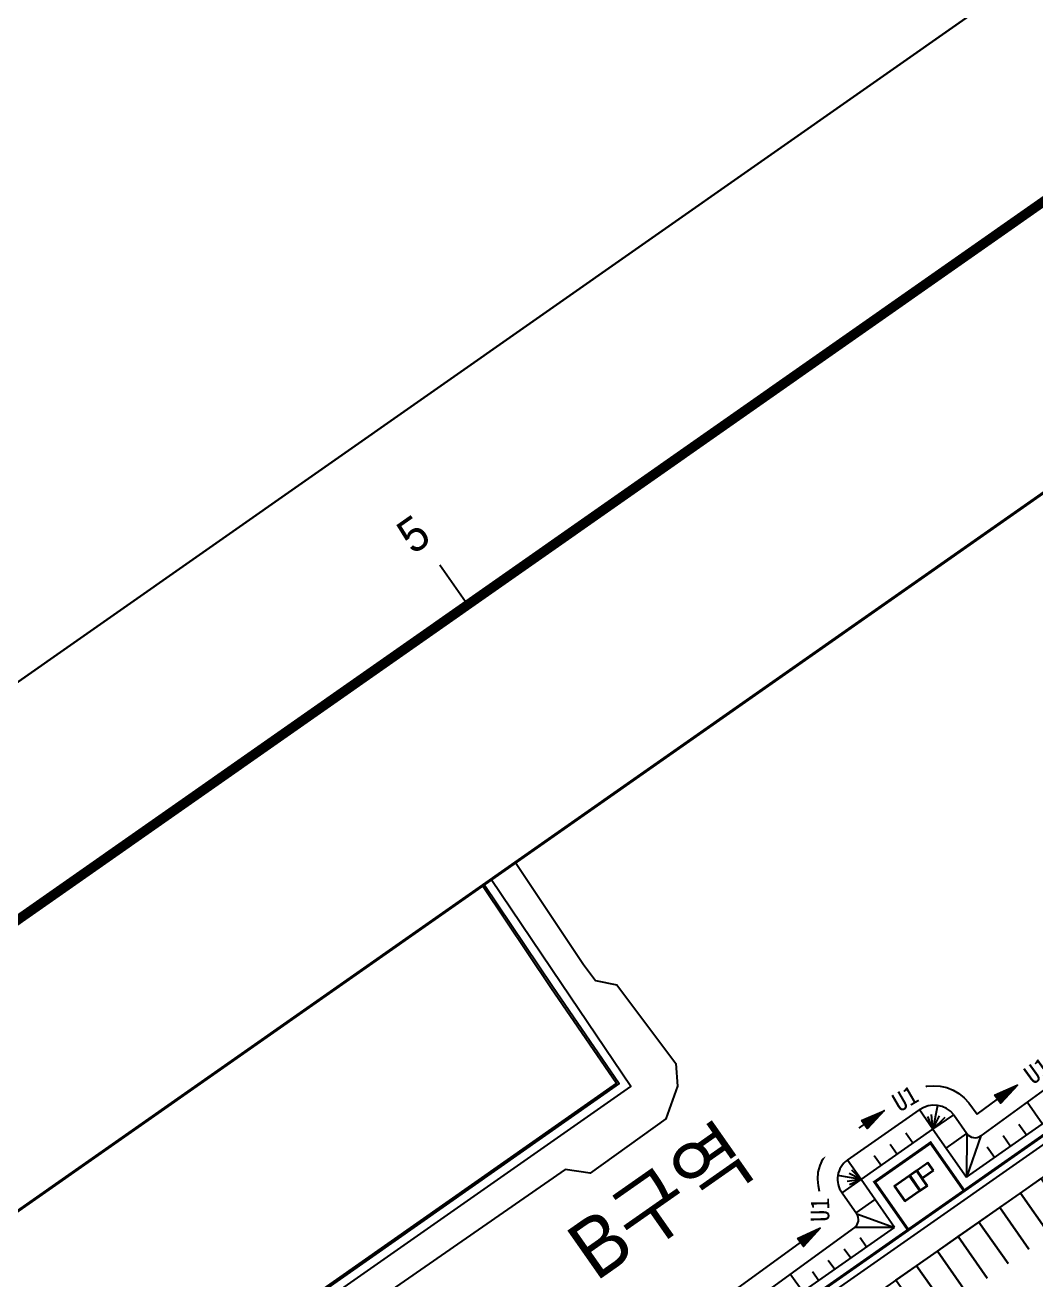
# Model space of a CAD drawing. Header units: millimetres. Extents: x 152904052 to 153933663, y 538271515 to 539240469.
# Drawn here: x 153212687 to 153316318, y 538912353 to 539040983 of the extents above; entities that cross this region are included whole.
import ezdxf
from ezdxf.enums import TextEntityAlignment as Align

# ---------------------------------------------------------------- set-up
doc = ezdxf.new("R2010")
doc.units = ezdxf.units.MM
doc.set_wipeout_variables(frame=1)
doc.linetypes.add('DASHED', pattern=[19.05, 12.7, -6.35])
for name, color, linetype in [('BORD', 7, 'Continuous'), ('e-wire', 4, 'Continuous'), ('SCHM', 9, 'Continuous'), ('TEXT', 7, 'Continuous'), ('ZONE', 1, 'DASHED')]:
    doc.layers.add(name, color=color, linetype=linetype)
doc.styles.add('IIAC FONT', font='GulimChe.ttf')
doc.styles.add('굴림', font='Gulim.ttf')

# ---------------------------------------------------------------- blocks, each defined once
blk = doc.blocks.new('SHEET')
at = {"layer": 'e-wire', "color": 1, "true_color": 0xff0000}
blk.add_lwpolyline([(0, 0), (841, 0), (841, -594), (0, -594)], close=True, dxfattribs=at)

msp = doc.modelspace()

# ---------------------------------------------------------------- linework, layer by layer
at = {"layer": 'BORD'}
msp.add_line((153255195.7, 538985653), (153258063.6, 538981557.2), dxfattribs=at)
msp.add_lwpolyline([(153244756.3, 538271514.8), (153933663.1, 538753892.5), (153592958.7, 539240468.9), (152904051.9, 538758091.1)], close=True, dxfattribs=at)
at = {"layer": 'BORD', "const_width": 1000}
msp.add_lwpolyline([(153253763.5, 538302237.2), (152936002.2, 538756047.4), (153588047.2, 539212614.3), (153905808.6, 538758804)], close=True, dxfattribs=at)
at = {"layer": 'SCHM'}
for p, q in [((153359117.7, 538962310.9), (153310658.3, 538927122.3)), ((153297002.8, 538924620.4), (153304375.2, 538929782.5)), ((153305765.1, 538927797.5), (153304375.2, 538929782.5)), ((153306235.7, 538930247), (153305765.1, 538927797.5)), ((153316988.5, 538928331.6), (153315416.1, 538930577.2)), ((153305765.1, 538927797.5), (153305232.2, 538929116.4)), ((153305765.1, 538927797.5), (153305617.8, 538929311.5)), ((153305765.1, 538927797.5), (153307898, 538929291)), ((153305765.1, 538927797.5), (153306427.9, 538929171.8)), ((153305765.1, 538927797.5), (153307015, 538929032.5)), ((153307898, 538929291), (153309251.6, 538927357.9)), ((153298392.7, 538922635.3), (153305765.1, 538927797.5)), ((153303717.2, 538926363.6), (153302990.2, 538927401.9)), ((153305765.1, 538927797.5), (153309206.5, 538922882.6)), ((153307118.6, 538925864.4), (153309251.6, 538927357.9)), ((153313711.9, 538926037.3), (153312945.4, 538927131.9)), ((153315350.2, 538927184.4), (153314573.8, 538928293.2)), ((153302078.9, 538925216.4), (153301361.7, 538926240.6)), ((153312073.6, 538924890.1), (153311317, 538925970.7)), ((153298392.7, 538922635.3), (153297002.8, 538924620.4)), ((153300440.6, 538924069.3), (153299733.3, 538925079.4)), ((153298392.7, 538922635.3), (153297180.9, 538923277.2)), ((153298392.7, 538922635.3), (153297440, 538923617.4)), ((153303349, 538923053.8), (153304086.2, 538923570.1)), ((153303418.7, 538923041.5), (153304074, 538923500.4)), ((153304074, 538923500.4), (153304086.2, 538923570.1)), ((153305117.9, 538922009.6), (153304074, 538923500.4)), ((153305233, 538924373.1), (153304086.2, 538923570.1)), ((153305187.5, 538921997.3), (153304086.2, 538923570.1)), ((153304155.9, 538923557.8), (153304086.2, 538923570.1)), ((153304155.9, 538923557.8), (153305220.8, 538924303.4)), ((153304672.1, 538922820.5), (153304155.9, 538923557.8)), ((153305806.6, 538923553.9), (153304659.8, 538922750.9)), ((153305737, 538923566.2), (153304672.1, 538922820.5)), ((153305220.8, 538924303.4), (153305233, 538924373.1)), ((153305737, 538923566.2), (153305220.8, 538924303.4)), ((153305806.6, 538923553.9), (153305233, 538924373.1)), ((153305737, 538923566.2), (153305806.6, 538923553.9)), ((153298392.7, 538922635.3), (153296007.6, 538923064.5)), ((153296441.8, 538921269.3), (153298392.7, 538922635.3)), ((153298392.7, 538922635.3), (153296978.7, 538922431.4)), ((153298392.7, 538922635.3), (153297202.9, 538922091.4)), ((153301834.2, 538917720.4), (153298392.7, 538922635.3)), ((153301792.6, 538921964), (153303349, 538923053.8)), ((153301862.2, 538921951.8), (153303336.7, 538922984.2)), ((153303349, 538923053.8), (153303336.7, 538922984.2)), ((153303349, 538923053.8), (153303336.7, 538922984.2)), ((153303349, 538923053.8), (153303336.7, 538922984.2)), ((153303349, 538923053.8), (153303336.7, 538922984.2)), ((153303349, 538923053.8), (153303336.7, 538922984.2)), ((153303349, 538923053.8), (153303336.7, 538922984.2)), ((153304380.6, 538921493.4), (153303336.7, 538922984.2)), ((153304380.6, 538921493.4), (153303336.7, 538922984.2)), ((153304380.6, 538921493.4), (153303336.7, 538922984.2)), ((153304450.3, 538921481.1), (153303349, 538923053.8)), ((153303418.7, 538923041.5), (153303349, 538923053.8)), ((153304462.5, 538921550.7), (153303418.7, 538923041.5)), ((153303606, 538922686.8), (153303606.6, 538922689.9)), ((153305187.5, 538921997.3), (153304450.3, 538921481.1)), ((153305117.9, 538922009.6), (153304462.5, 538921550.7)), ((153304672.1, 538922820.5), (153304659.8, 538922750.9)), ((153305117.9, 538922009.6), (153305187.5, 538921997.3)), ((153296441.8, 538921269.3), (153297953, 538919111.1)), ((153302549.7, 538920882.8), (153301792.6, 538921964)), ((153302549.7, 538920882.8), (153301792.6, 538921964)), ((153302549.7, 538920882.8), (153301792.6, 538921964)), ((153301792.6, 538921964), (153301862.2, 538921951.8)), ((153302893.9, 538920391.3), (153301792.6, 538921964)), ((153302906.2, 538920460.9), (153301862.2, 538921951.8)), ((153302893.9, 538920391.3), (153304450.3, 538921481.1)), ((153302906.2, 538920460.9), (153304380.6, 538921493.4)), ((153304380.6, 538921493.4), (153304450.3, 538921481.1)), ((153304380.6, 538921493.4), (153304450.3, 538921481.1)), ((153304380.6, 538921493.4), (153304450.3, 538921481.1)), ((153304462.5, 538921550.7), (153304450.3, 538921481.1)), ((153297875.8, 538919221.4), (153299826.7, 538920587.5)), ((153302906.2, 538920460.9), (153302893.9, 538920391.3)), ((153297953, 538919111.1), (153301834.2, 538917720.4)), ((153297721.5, 538917728.3), (153218867.9, 538860469.1)), ((153301834.2, 538917720.4), (153297721.5, 538917728.3)), ((153298967.1, 538915712.9), (153298289.4, 538916680.8)), ((153295690.5, 538913418.6), (153295032.5, 538914358.3)), ((153297328.8, 538914565.8), (153296661, 538915519.5)), ((153294052.2, 538912271.5), (153293404.1, 538913197.1)), ((153292413.9, 538911124.3), (153291137.4, 538912947.3))]:
    msp.add_line(p, q, dxfattribs=at)
for points in [[(153309206.5, 538922882.6), (153362041.8, 538959878.3), (153517431.3, 538737959.2), (153500636.4, 538637005.7), (153497846.8, 538615992.3), (153507779.6, 538601806.8), (153445728.8, 538558358.4)], [(153259737.3, 538952883.6), (153266746, 538942448.3), (153273585, 538932471.3), (153028450.3, 538760627.9), (152994954.3, 538737648.9)], [(153259573.4, 538952768.9), (153266580.5, 538942336), (153273308.2, 538932521.4), (153028336.3, 538760792.3), (152994841.2, 538737813.8)], [(153305049.8, 538932190.6), (153305100.9, 538932205.8), (153305801.1, 538932263.9), (153306494.4, 538932214.3), (153307171.1, 538932070.7), (153307827.1, 538931809.8), (153308433.4, 538931472.9), (153308972.1, 538931027), (153309451.3, 538930518.8)], [(153309451.3, 538930518.8), (153310282.9, 538929331.3)], [(153310282.9, 538929331.3), (153312394.2, 538930871.4)], [(153295846.2, 538926260.6), (153298718.4, 538928271.8)], [(153309251.6, 538927357.9), (153309206.5, 538922882.6)], [(153310658.3, 538927122.3), (153309206.5, 538922882.6)], [(153294146.8, 538921428.2), (153294016.9, 538921995.8), (153293958.8, 538922696), (153294008.5, 538923389.3), (153294189.3, 538924071.5), (153294459.9, 538924713.7), (153294829.9, 538925302.1), (153295309, 538925822.8), (153295846.2, 538926260.6)], [(153317719.2, 538917001.7), (153314736.6, 538921261.3), (153316866.4, 538922752.6), (153319849, 538918493)], [(153315589.4, 538915510.4), (153312606.8, 538919770), (153314736.6, 538921261.3), (153317719.2, 538917001.7)], [(153313459.6, 538914019.1), (153310477, 538918278.7), (153312606.8, 538919770), (153315589.4, 538915510.4)], [(153311329.8, 538912527.8), (153308347.2, 538916787.4), (153310477, 538918278.7), (153313459.6, 538914019.1)], [(153072735.9, 538757304.1), (153301834.2, 538917720.4)], [(153284908, 538910905), (153292181, 538916182.9)], [(153309200, 538911036.5), (153306217.4, 538915296.1), (153308347.2, 538916787.4), (153311329.8, 538912527.8)], [(153307070.2, 538909545.2), (153304087.6, 538913804.8), (153306217.4, 538915296.1), (153309200, 538911036.5)], [(153304940.4, 538908053.9), (153301957.8, 538912313.5), (153304087.6, 538913804.8), (153307070.2, 538909545.2)]]:
    msp.add_lwpolyline(points, dxfattribs=at)
at = {"layer": 'SCHM', "const_width": 300}
for points in [[(153077550.5, 538759454.5), (153361796.3, 538958485.6), (153516377.8, 538737720.2)], [(153303226.9, 538917474.9), (153299785.4, 538922389.8), (153305519.5, 538926404.8), (153308961, 538921489.9)]]:
    msp.add_lwpolyline(points, dxfattribs=at)
at = {"layer": 'SCHM', "ltscale": 0.0008}
msp.add_lwpolyline([(153366376.8, 538951072.2), (153361816.9, 538957584.4), (153228090.6, 538863948.3, 0.83485501), (153228502, 538863054.5, -0.10972948), (153240180.9, 538863442.7, 0.20172613), (153241696.6, 538863770.2), (153243176.3, 538864806.3), (153240193.7, 538869065.9), (153321798, 538926205.8)], format="xyb", dxfattribs=at)
at = {"layer": 'SCHM'}
for points in [[(153312090.3, 538931276), (153314404.8, 538932320.3), (153314418.6, 538932330), (153312711.9, 538930476.4), (153312684.3, 538930457.1), (153312090.3, 538931276)], [(153312193.9, 538931245.6), (153314211.5, 538932185), (153312700.9, 538930551), (153312193.9, 538931245.6)], [(153312250.5, 538931223.5), (153314004.3, 538932039.9), (153312689.8, 538930625.6), (153312250.5, 538931223.5)], [(153312344.5, 538931207), (153313797.2, 538931894.9), (153312716, 538930705.7), (153312344.5, 538931207)], [(153312401.1, 538931184.9), (153313599.7, 538931736.1), (153312705, 538930780.3), (153312401.1, 538931184.9)], [(153312485.3, 538931182.1), (153313392.6, 538931591), (153312717.4, 538930850.7), (153312485.3, 538931182.1)], [(153312551.6, 538931146.2), (153313185.5, 538931446), (153312706.3, 538930925.3), (153312551.6, 538931146.2)], [(153312635.9, 538931143.5), (153312978.3, 538931300.9), (153312722.9, 538931019.2), (153312635.9, 538931143.5)], [(153312702.2, 538931107.6), (153312780.9, 538931142.1), (153312721.5, 538931080), (153312702.2, 538931107.6)], [(153298428.4, 538928686), (153300748.3, 538929693.1), (153300775.9, 538929712.5), (153299036.1, 538927876.9), (153299008.5, 538927857.5), (153298428.4, 538928686)], [(153298522.3, 538928669.5), (153300568.8, 538929567.4), (153299015.4, 538927965.2), (153298522.3, 538928669.5)], [(153298588.6, 538928633.6), (153300361.7, 538929422.4), (153299014, 538928026), (153298588.6, 538928633.6)], [(153298672.8, 538928630.8), (153300140.7, 538929267.7), (153299030.6, 538928119.9), (153298672.8, 538928630.8)], [(153298739.1, 538928594.9), (153299933.6, 538929122.7), (153299029.2, 538928180.7), (153298739.1, 538928594.9)], [(153298809.5, 538928582.5), (153299726.5, 538928977.6), (153299031.9, 538928264.9), (153298809.5, 538928582.5)], [(153298889.6, 538928556.3), (153299519.3, 538928832.6), (153299044.3, 538928335.4), (153298889.6, 538928556.3)], [(153298960.1, 538928543.9), (153299312.2, 538928687.6), (153299056.8, 538928405.8), (153298960.1, 538928543.9)], [(153299040.2, 538928517.6), (153299105.1, 538928542.5), (153299059.5, 538928490), (153299040.2, 538928517.6)], [(153291890.9, 538916597.1), (153294181.9, 538917645.6), (153294195.7, 538917655.3), (153292498.7, 538915787.9), (153292484.9, 538915778.3), (153291890.9, 538916597.1)], [(153291971, 538916570.9), (153293988.6, 538917510.3), (153292478, 538915876.3), (153291971, 538916570.9)], [(153292051.1, 538916544.7), (153293791.1, 538917351.4), (153292476.6, 538915937.1), (153292051.1, 538916544.7)], [(153292121.6, 538916532.3), (153293584, 538917206.4), (153292493.1, 538916031), (153292121.6, 538916532.3)], [(153292192, 538916519.8), (153293376.8, 538917061.4), (153292491.8, 538916091.8), (153292192, 538916519.8)], [(153292272.1, 538916493.6), (153293169.7, 538916916.3), (153292508.3, 538916185.7), (153292272.1, 538916493.6)], [(153292328.7, 538916471.5), (153292972.3, 538916757.5), (153292506.9, 538916246.4), (153292328.7, 538916471.5)], [(153292422.7, 538916455), (153292765.1, 538916612.5), (153292509.7, 538916330.7), (153292422.7, 538916455)], [(153292479.3, 538916432.9), (153292558, 538916467.4), (153292498.6, 538916405.3), (153292479.3, 538916432.9)]]:
    msp.add_lwpolyline(points, close=True, dxfattribs=at)
for points in [[(153262947.7, 538955131.6, 0), (153269937, 538944688.3, 0), (153271150, 538943048.3, 0), (153273345, 538942600.3, 0), (153279387, 538934543.3, 0), (153279581, 538932207.3, 0), (153278371, 538928862.3, 0), (153270607, 538923305.3, 0), (153268063, 538923656.3, 0), (153243080.1, 538906330.2, 0), (153180326.1, 538862256.2, 0), (153144925.2, 538837585.1, 0), (153073175.2, 538787006, 0), (153072420.2, 538785207, 0), (153064135.2, 538778733, 0), (153061114.2, 538777511, 0), (153058769.2, 538775923, 0), (153053747.2, 538773064, 0), (153030845.3, 538757424, 0), (152997701.3, 538734000.9, 0)], [(152995468.3, 538736768.9, 0), (153029184.3, 538760247.9, 0), (153050201.2, 538775014, 0), (153178253.1, 538864833.2, 0), (153241642.1, 538908971.2, 0), (153274783, 538932195.3, 0), (153267693, 538942706.3, 0), (153260481.3, 538953404.6, 0)]]:
    msp.add_polyline3d(points, dxfattribs=at)
for centre, radius, start, end in [((153305881.4, 538927707.8), 2563.8, 38.13502, 125.978782), ((153310070.7, 538927931.5), 1000, 214.999993, 305.985104), ((153298329.1, 538922675.9), 2353.8, 124.297477, 216.696242), ((153297133.9, 538918537.5), 1000, 305.985104, 34.999993)]:
    msp.add_arc(centre, radius, start, end, dxfattribs=at)
at = {"layer": 'ZONE', "linetype": 'Continuous', "lineweight": -3, "const_width": 300, "flags": 128}
msp.add_lwpolyline([(153735877.4, 538706412.6), (153236194.6, 538356530.9), (152963745.8, 538745628.2), (153463428.6, 539095509.8)], close=True, dxfattribs=at)

# ---------------------------------------------------------------- texts
at = {"layer": 'BORD', "style": '굴림'}
msp.add_text('5', height=3500, rotation=34.999999, dxfattribs=at).set_placement((153252445.9, 538986638.9))
at = {"layer": 'SCHM', "ltscale": 10, "style": 'IIAC FONT'}
for rotation, p in [(35.964482, (153316445, 538933800.4)), (30.106475, (153302912.9, 538930951.5)), (90.741964, (153294171.3, 538919541.8))]:
    msp.add_text('U1', height=1918.79, rotation=rotation, dxfattribs=at).set_placement(p, align=Align.MIDDLE_CENTER)

# ---------------------------------------------------------------- next in the draw order: wipeouts: each hides what was drawn before it
at = {"color": 1}
msp.add_wipeout([(153263992.3, 538903492.3), (153298396.7, 538927582.5), (153291513.8, 538937412.3), (153257109.4, 538913322.1)], dxfattribs=at).dxf.layer = 'TEXT'

# ---------------------------------------------------------------- next in the draw order: block references
at = {"color": 1, "xscale": 999.9999992168825, "yscale": 999.9999992168825, "zscale": 999.9999992168825, "rotation": 35.00000001815084}
msp.add_blockref('SHEET', (152904051.9, 538758091.1), dxfattribs=at)

# ---------------------------------------------------------------- next in the draw order: texts
at = {"layer": 'TEXT', "style": '굴림'}
msp.add_text('B구역', height=6000, rotation=35.000001, dxfattribs=at).set_placement((153277753, 538920452.3), align=Align.MIDDLE)

doc.saveas('drawing.dxf')
